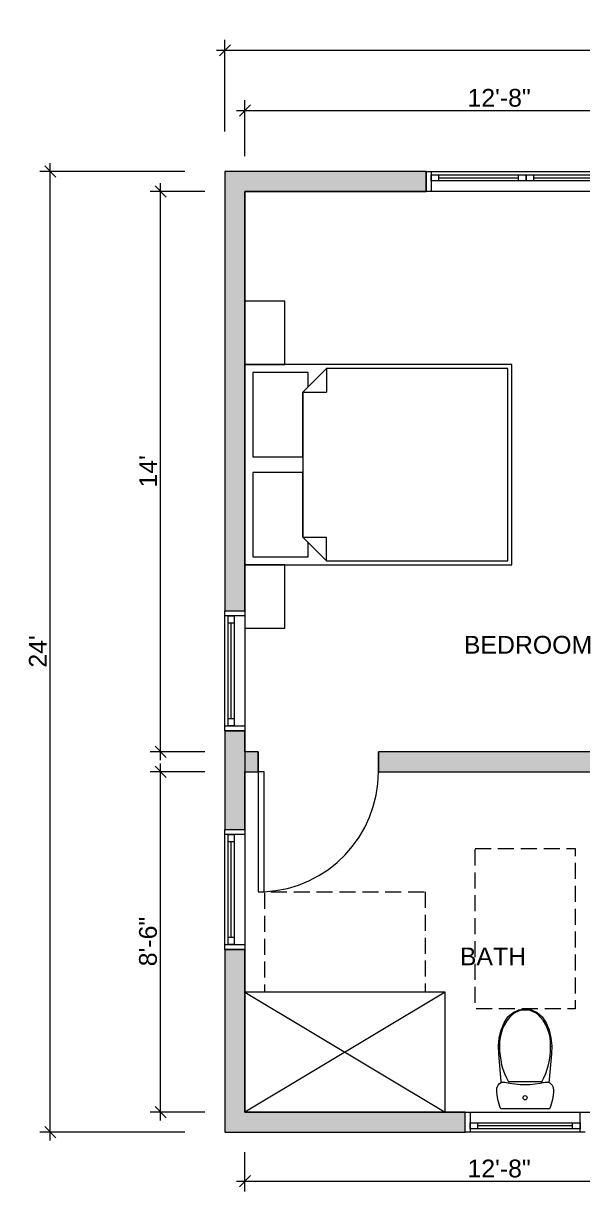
# Model space of a CAD drawing. Header units: inches. Extents: x 294 to 871, y -87 to 273.
# Drawn here: x 293.6 to 461.2, y -77.3 to 272.9 of the extents above; entities that cross this region are included whole.
import ezdxf

# ---------------------------------------------------------------- set-up
doc = ezdxf.new("R2010")
doc.units = ezdxf.units.IN
doc.header["$MEASUREMENT"] = 0
doc.set_wipeout_variables(frame=1)
doc.linetypes.add('Hidden Line', pattern=[6.859843, 4.8, -2.059843])
doc.linetypes.add('Wipeout_Contour', pattern=[39.370079, 0, -39.370079])
for name, color, linetype in [('A-AREA', 7, 'Continuous'), ('A-AREA HATCH', 7, 'Continuous'), ('A-DIMENSIONS', 7, 'Continuous'), ('A-DOOR', 7, 'Continuous'), ('A-FIXTURES _ APPLIANCES', 7, 'Continuous'), ('A-FURNITURE', 7, 'Continuous'), ('A-GLAZ', 7, 'Continuous'), ('A-LINES - ACCESSIBLE', 7, 'Continuous'), ('A-TEXT', 7, 'Continuous'), ('A-WALL', 7, 'Continuous'), ('A-WALL HATCH', 7, 'Continuous')]:
    doc.layers.add(name, color=color, linetype=linetype)
doc.styles.add('GENERATED_STYLE_1', font='arial.ttf')
doc.styles.add('GENERATED_STYLE_2', font='swiss.ttf')
doc.dimstyles.new('GENERATED_STYLE__1', dxfattribs={"dimtxt": 5.333333, "dimasz": 3.166667, "dimexe": 0.18, "dimexo": 12, "dimgap": 0.09, "dimtad": 1, "dimdec": 0, "dimzin": 0, "dimdsep": 46, "dimlunit": 4, "dimtxsty": 'GENERATED_STYLE_1', "dimblk": 'ARROWHEAD_6', "dimblk1": 'ARROWHEAD_6', "dimblk2": 'ARROWHEAD_6', "dimcen": 0.09, "dimclrd": 7, "dimclre": 7, "dimclrt": 7, "dimadec": 0, "dimazin": 0, "dimtfac": 1, "dimtdec": 4, "dimtmove": 0, "dimatfit": 3, "dimfxl": 1, "dimtolj": 1, "dimtzin": 0, "dimarcsym": 0})
doc.dimstyles.new('GENERATED_STYLE__4', dxfattribs={"dimtxt": 5.333333, "dimasz": 3.166667, "dimexe": 0.18, "dimexo": 12, "dimgap": 0.09, "dimtad": 1, "dimtih": 1, "dimtoh": 1, "dimdec": 0, "dimzin": 0, "dimdsep": 46, "dimlunit": 4, "dimtxsty": 'GENERATED_STYLE_1', "dimblk": 'ARROWHEAD_6', "dimblk1": 'ARROWHEAD_6', "dimblk2": 'ARROWHEAD_6', "dimcen": 0.09, "dimclrd": 7, "dimclre": 7, "dimclrt": 7, "dimadec": 0, "dimazin": 0, "dimtfac": 1, "dimtdec": 4, "dimtmove": 0, "dimatfit": 3, "dimfxl": 1, "dimtolj": 1, "dimtzin": 0, "dimarcsym": 0})
doc.dimstyles.new('GENERATED_STYLE__5', dxfattribs={"dimtxt": 5.333333, "dimasz": 3.166667, "dimexe": 0.18, "dimexo": 10.630709, "dimgap": 0.09, "dimtad": 1, "dimtih": 1, "dimtoh": 1, "dimdec": 0, "dimzin": 0, "dimdsep": 46, "dimlunit": 4, "dimtxsty": 'GENERATED_STYLE_1', "dimblk": 'ARROWHEAD_6', "dimblk1": 'ARROWHEAD_6', "dimblk2": 'ARROWHEAD_6', "dimcen": 0.09, "dimclrd": 7, "dimclre": 7, "dimclrt": 7, "dimadec": 0, "dimazin": 0, "dimtfac": 1, "dimtdec": 4, "dimtmove": 0, "dimatfit": 3, "dimfxl": 1, "dimtolj": 1, "dimtzin": 0, "dimarcsym": 0})

# ---------------------------------------------------------------- blocks, each defined once
blk = doc.blocks.new('*D9')
at = {"layer": 'A-DIMENSIONS', "color": 7, "linetype": 'Continuous', "lineweight": 0, "transparency": 16777216}
for p, q in [((336.38, 46.83), (333.05, 50.17)), ((334.72, 48.5), (334.72, 51)), ((348, 48.5), (331.59, 48.5)), ((334.72, -53.5), (334.72, 48.5)), ((333.05, -51.83), (336.38, -55.17)), ((348, -53.5), (331.59, -53.5)), ((334.72, -56), (334.72, -53.5))]:
    blk.add_line(p, q, dxfattribs=at)
at = {"layer": 'A-DIMENSIONS', "color": 7, "lineweight": 0, "transparency": 16777216, "insert": (333.65, -9.77), "char_height": 5.333, "attachment_point": 7, "rotation": 90, "style": 'GENERATED_STYLE_1'}
blk.add_mtext('\\A1;8\'-6"', dxfattribs=at)
blk = doc.blocks.new('ARROWHEAD_6')
at = {"color": 0, "linetype": 'Continuous', "lineweight": 0}
for p, q in [((0, 0), (-1, 0)), ((-0.5, -0.5), (0.5, 0.5))]:
    blk.add_line(p, q, dxfattribs=at)
blk = doc.blocks.new('*D10')
at = {"layer": 'A-DIMENSIONS', "color": 7, "linetype": 'Continuous', "lineweight": 0, "transparency": 16777216}
for p, q in [((355.67, 266.52), (352.33, 263.18)), ((354, 240.5), (354, 267.97)), ((832.33, 263.18), (835.67, 266.52)), ((834, 240.5), (834, 267.97)), ((351.5, 264.85), (354, 264.85)), ((354, 264.85), (834, 264.85)), ((834, 264.85), (836.5, 264.85))]:
    blk.add_line(p, q, dxfattribs=at)
at = {"layer": 'A-DIMENSIONS', "color": 7, "lineweight": 0, "transparency": 16777216, "insert": (589.25, 265.92), "char_height": 5.333, "attachment_point": 7, "style": 'GENERATED_STYLE_1'}
blk.add_mtext("\\A1;40'", dxfattribs=at)
blk = doc.blocks.new('*D11')
at = {"layer": 'A-DIMENSIONS', "color": 7, "linetype": 'Continuous', "lineweight": 0, "transparency": 16777216}
for p, q in [((342, 228.5), (298.5, 228.5)), ((303.29, 226.83), (299.96, 230.17)), ((301.62, 228.5), (301.62, 231)), ((301.62, -59.5), (301.62, 228.5)), ((342, -59.5), (298.5, -59.5)), ((299.96, -57.83), (303.29, -61.17)), ((301.62, -62), (301.62, -59.5))]:
    blk.add_line(p, q, dxfattribs=at)
at = {"layer": 'A-DIMENSIONS', "color": 7, "lineweight": 0, "transparency": 16777216, "insert": (300.56, 79.75), "char_height": 5.333, "attachment_point": 7, "rotation": 90, "style": 'GENERATED_STYLE_1'}
blk.add_mtext("\\A1;24'", dxfattribs=at)
blk = doc.blocks.new('*D12')
at = {"layer": 'A-DIMENSIONS', "color": 7, "linetype": 'Continuous', "lineweight": 0, "transparency": 16777216}
for p, q in [((336.38, 220.83), (333.05, 224.17)), ((334.72, 222.5), (334.72, 225)), ((348, 222.5), (331.59, 222.5)), ((334.72, 54.5), (334.72, 222.5)), ((333.05, 56.17), (336.38, 52.83)), ((348, 54.5), (331.59, 54.5)), ((334.72, 52), (334.72, 54.5))]:
    blk.add_line(p, q, dxfattribs=at)
at = {"layer": 'A-DIMENSIONS', "color": 7, "lineweight": 0, "transparency": 16777216, "insert": (333.65, 133.75), "char_height": 5.333, "attachment_point": 7, "rotation": 90, "style": 'GENERATED_STYLE_1'}
blk.add_mtext("\\A1;14'", dxfattribs=at)
blk = doc.blocks.new('*D14')
at = {"layer": 'A-DIMENSIONS', "color": 7, "linetype": 'Continuous', "lineweight": 0, "transparency": 16777216}
for p, q in [((360, 233.13), (360, 249.92)), ((512, 233.13), (512, 249.92)), ((357.5, 246.79), (360, 246.79)), ((361.67, 248.46), (358.33, 245.13)), ((360, 246.79), (512, 246.79)), ((510.33, 245.13), (513.67, 248.46)), ((512, 246.79), (514.5, 246.79))]:
    blk.add_line(p, q, dxfattribs=at)
at = {"layer": 'A-DIMENSIONS', "color": 7, "lineweight": 0, "transparency": 16777216, "insert": (426.71, 247.86), "char_height": 5.333, "attachment_point": 7, "style": 'GENERATED_STYLE_1'}
blk.add_mtext('\\A1;12\'-8"', dxfattribs=at)
blk = doc.blocks.new('*D16')
at = {"layer": 'A-DIMENSIONS', "color": 7, "linetype": 'Continuous', "lineweight": 0, "transparency": 16777216}
for p, q in [((360, -77.34), (360, -65.5)), ((512, -77.34), (512, -65.5)), ((361.67, -72.55), (358.33, -75.89)), ((510.33, -75.89), (513.67, -72.55)), ((357.5, -74.22), (360, -74.22)), ((360, -74.22), (512, -74.22)), ((512, -74.22), (514.5, -74.22))]:
    blk.add_line(p, q, dxfattribs=at)
at = {"layer": 'A-DIMENSIONS', "color": 7, "lineweight": 0, "transparency": 16777216, "insert": (426.71, -73.15), "char_height": 5.333, "attachment_point": 7, "style": 'GENERATED_STYLE_1'}
blk.add_mtext('\\A1;12\'-8"', dxfattribs=at)

msp = doc.modelspace()

# ---------------------------------------------------------------- linework, layer by layer
at = {"layer": 'A-GLAZ', "color": 7, "linetype": 'Continuous', "lineweight": 0}
for p, q in [((414.3, 228.5), (415.8, 228.5)), ((415.8, 228.5), (444.3, 228.5)), ((415.8, 228.5), (415.8, 225.75)), ((444.3, 228.5), (472.8, 228.5)), ((415.8, 227.5), (418.05, 227.5)), ((415.8, 225.75), (415.8, 227.5)), ((418.05, 225.75), (415.8, 225.75)), ((418.05, 227.5), (418.05, 225.75)), ((418.05, 227.5), (442.05, 227.5)), ((418.05, 226.62), (442.05, 226.62)), ((442.05, 225.75), (418.05, 225.75)), ((442.05, 225.75), (442.05, 227.5)), ((442.05, 227.5), (444.3, 227.5)), ((444.3, 225.75), (442.05, 225.75)), ((444.3, 227.5), (446.55, 227.5)), ((444.3, 225.75), (444.3, 227.5)), ((444.3, 227.5), (444.3, 225.75)), ((446.55, 225.75), (444.3, 225.75)), ((446.55, 227.5), (446.55, 225.75)), ((446.55, 227.5), (470.55, 227.5)), ((446.55, 226.62), (470.55, 226.62)), ((470.55, 225.75), (446.55, 225.75)), ((354, 95.3), (354, 96.8)), ((354, 78.8), (354, 95.3)), ((356.75, 95.3), (354, 95.3)), ((355, 93.05), (355, 95.3)), ((355, 95.3), (356.75, 95.3)), ((356.75, 95.3), (356.75, 93.05)), ((356.75, 93.05), (355, 93.05)), ((355, 64.55), (355, 93.05)), ((355.88, 64.55), (355.88, 93.05)), ((356.75, 93.05), (356.75, 64.55)), ((354, 62.3), (354, 78.8)), ((355, 62.3), (355, 64.55)), ((355, 64.55), (356.75, 64.55)), ((356.75, 64.55), (356.75, 62.3)), ((354, 60.8), (354, 62.3)), ((354, 62.3), (356.75, 62.3)), ((356.75, 62.3), (355, 62.3)), ((354, 29.73), (354, 31.23)), ((354, 13.23), (354, 29.73)), ((356.75, 29.73), (354, 29.73)), ((355, 27.48), (355, 29.73)), ((355, 29.73), (356.75, 29.73)), ((356.75, 29.73), (356.75, 27.48)), ((356.75, 27.48), (355, 27.48)), ((355, -1.02), (355, 27.48)), ((355.88, -1.02), (355.88, 27.48)), ((356.75, 27.48), (356.75, -1.02)), ((354, -3.27), (354, 13.23)), ((354, -4.77), (354, -3.27)), ((354, -3.27), (356.75, -3.27)), ((355, -3.27), (355, -1.02)), ((355, -1.02), (356.75, -1.02)), ((356.75, -3.27), (355, -3.27)), ((356.75, -1.02), (356.75, -3.27)), ((427.49, -59.5), (425.99, -59.5)), ((427.49, -56.75), (427.49, -59.5)), ((427.49, -56.75), (429.74, -56.75)), ((427.49, -58.5), (427.49, -56.75)), ((429.74, -58.5), (427.49, -58.5)), ((443.99, -59.5), (427.49, -59.5)), ((429.74, -56.75), (429.74, -58.5)), ((429.74, -56.75), (458.24, -56.75)), ((458.24, -57.63), (429.74, -57.63)), ((458.24, -58.5), (429.74, -58.5)), ((460.49, -59.5), (443.99, -59.5)), ((458.24, -58.5), (458.24, -56.75)), ((458.24, -56.75), (460.49, -56.75)), ((460.49, -58.5), (458.24, -58.5)), ((460.49, -59.5), (460.49, -56.75)), ((460.49, -56.75), (460.49, -58.5)), ((461.99, -59.5), (460.49, -59.5))]:
    msp.add_line(p, q, dxfattribs=at)
at = {"layer": 'A-WALL', "color": 7, "linetype": 'Continuous', "lineweight": 0, "flags": 128}
for points in [[(354, 228.5), (354, 96.8)], [(414.3, 228.5), (354, 228.5)], [(354, 60.8), (354, 31.23)], [(354, -4.77), (354, -59.5)], [(354, -59.5), (425.99, -59.5)]]:
    msp.add_lwpolyline(points, dxfattribs=at)

# ---------------------------------------------------------------- dimensions: what is measured, and where the dimension line sits
at = {"layer": 'A-DIMENSIONS', "color": 7, "linetype": 'Continuous', "lineweight": 0}
dim = msp.add_linear_dim(base=(834, 264.85), p1=(354, 228.5), p2=(834, 228.5), dimstyle='GENERATED_STYLE__4', dxfattribs=at)
dim.commit()
dim.dimension.update_dxf_attribs({"geometry": '*D10', "text_midpoint": (594.16, 268.58), "dimtype": 160})
dim = msp.add_linear_dim(base=(301.62, 228.5), p1=(354, -59.5), p2=(354, 228.5), angle=90, dimstyle='GENERATED_STYLE__1', dxfattribs=at)
dim.commit()
dim.dimension.update_dxf_attribs({"geometry": '*D11', "text_midpoint": (297.89, 84.66), "dimtype": 160, "text_rotation": 90})

# ---------------------------------------------------------------- wipeouts: each hides what was drawn before it
at = {"color": 254, "linetype": 'Wipeout_Contour', "lineweight": 0, "ltscale": 3678.975126}
msp.add_wipeout([(828, 12.5), (828, 222.5), (360, 222.5), (360, -53.5), (602, -53.5), (602, 12.5)], dxfattribs=at).dxf.layer = 'A-AREA HATCH'

# ---------------------------------------------------------------- next in the draw order: hatches: boundary and pattern name
at = {"layer": 'A-WALL HATCH', "linetype": 'Continuous', "lineweight": 0}
for points in [[(360, 222.5), (354, 228.5), (354, 96.8), (360, 96.8)], [(354, 228.5), (360, 222.5), (414.3, 222.5), (414.3, 228.5)], [(354, 31.23), (360, 31.23), (360, 60.8), (354, 60.8)], [(360, 48.5), (364, 48.5), (364, 54.5), (360, 54.5)], [(512, 54.5), (400, 54.5), (400, 48.5), (512, 48.5)], [(354, -4.77), (354, -59.5), (360, -53.5), (360, -4.77)], [(360, -53.5), (354, -59.5), (425.99, -59.5), (425.99, -53.5)]]:
    msp.add_hatch(color=7, dxfattribs=at).paths.add_polyline_path(points)

# ---------------------------------------------------------------- next in the draw order: linework, layer by layer
at = {"layer": 'A-AREA', "color": 7, "linetype": 'Continuous', "lineweight": 0, "flags": 128}
msp.add_lwpolyline([(360, -17.5), (360, -53.5), (420, -53.5), (420, -17.5)], close=True, dxfattribs=at)
msp.add_lwpolyline([(360, -17.5), (420, -53.5), (420, -17.5), (360, -53.5)], dxfattribs=at)
at = {"layer": 'A-AREA HATCH', "color": 7, "linetype": 'Continuous', "lineweight": 0, "flags": 128}
msp.add_lwpolyline([(828, 12.5), (828, 222.5), (360, 222.5), (360, -53.5), (602, -53.5), (602, 12.5)], close=True, dxfattribs=at)
at = {"layer": 'A-DOOR', "color": 7, "linetype": 'Continuous', "lineweight": 0}
for p, q in [((364, 54.5), (364, 48.5)), ((364, 50.25), (364, 54.5)), ((364, 54.5), (364, 48.5)), ((364, 54.5), (364, 48.5)), ((400, 54.5), (400, 48.5)), ((400, 50.25), (400, 54.5)), ((400, 54.5), (400, 48.5)), ((400, 54.5), (400, 48.5)), ((364, 48.5), (364, 50.25)), ((400, 48.5), (400, 50.25)), ((365.75, 48.5), (364, 48.5)), ((364, 48.5), (364, 12.5)), ((365.75, 12.5), (365.75, 48.5)), ((364, 12.5), (365.75, 12.5))]:
    msp.add_line(p, q, dxfattribs=at)
msp.add_arc((364, 48.5), 36, 272.7863, 0, dxfattribs=at)
at = {"layer": 'A-GLAZ', "color": 7, "linetype": 'Continuous', "lineweight": 0}
for p, q in [((414.3, 222.5), (414.3, 228.5)), ((414.3, 228.5), (414.3, 222.5)), ((414.3, 228.5), (414.3, 222.5)), ((415.8, 225.75), (415.8, 222.5)), ((415.8, 222.5), (414.3, 222.5)), ((444.3, 222.5), (415.8, 222.5)), ((472.8, 222.5), (444.3, 222.5)), ((354, 96.8), (360, 96.8)), ((354, 96.8), (360, 96.8)), ((354, 96.8), (360, 96.8)), ((360, 95.3), (356.75, 95.3)), ((360, 96.8), (360, 95.3)), ((360, 95.3), (360, 78.8)), ((360, 78.8), (360, 62.3)), ((360, 60.8), (354, 60.8)), ((354, 60.8), (360, 60.8)), ((354, 60.8), (360, 60.8)), ((356.75, 62.3), (360, 62.3)), ((360, 62.3), (360, 60.8)), ((354, 31.23), (360, 31.23)), ((354, 31.23), (360, 31.23)), ((354, 31.23), (360, 31.23)), ((360, 29.73), (356.75, 29.73)), ((360, 31.23), (360, 29.73)), ((360, 29.73), (360, 13.23)), ((360, 13.23), (360, -3.27)), ((356.75, -3.27), (360, -3.27)), ((360, -3.27), (360, -4.77)), ((360, -4.77), (354, -4.77)), ((354, -4.77), (360, -4.77)), ((354, -4.77), (360, -4.77)), ((425.99, -53.5), (427.49, -53.5)), ((425.99, -59.5), (425.99, -53.5)), ((425.99, -59.5), (425.99, -53.5)), ((425.99, -59.5), (425.99, -53.5)), ((427.49, -53.5), (443.99, -53.5)), ((427.49, -53.5), (427.49, -56.75)), ((443.99, -53.5), (460.49, -53.5)), ((460.49, -56.75), (460.49, -53.5)), ((460.49, -53.5), (461.99, -53.5))]:
    msp.add_line(p, q, dxfattribs=at)
at = {"layer": 'A-LINES - ACCESSIBLE', "color": 7, "linetype": 'Hidden Line', "lineweight": 0, "flags": 128}
msp.add_lwpolyline([(414, 12.5), (414, -17.5), (366, -17.5), (366, 12.5)], close=True, dxfattribs=at)
at = {"layer": 'A-WALL', "color": 7, "linetype": 'Continuous', "lineweight": 0}
for p, q in [((414.3, 228.5), (414.3, 222.5)), ((354, 96.8), (360, 96.8)), ((354, 60.8), (360, 60.8)), ((364, 54.5), (364, 48.5)), ((400, 54.5), (400, 48.5)), ((354, 31.23), (360, 31.23)), ((354, -4.77), (360, -4.77)), ((425.99, -59.5), (425.99, -53.5))]:
    msp.add_line(p, q, dxfattribs=at)
at = {"layer": 'A-WALL', "color": 7, "linetype": 'Continuous', "lineweight": 0, "flags": 128}
for points in [[(360, 96.8), (360, 222.5)], [(360, 222.5), (414.3, 222.5)], [(360, 54.5), (360, 60.8)], [(364, 54.5), (360, 54.5)], [(512, 54.5), (400, 54.5)], [(360, 48.5), (364, 48.5)], [(360, 31.23), (360, 48.5)], [(400, 48.5), (512, 48.5)], [(360, -53.5), (360, -4.77)], [(425.99, -53.5), (360, -53.5)]]:
    msp.add_lwpolyline(points, dxfattribs=at)

# ---------------------------------------------------------------- next in the draw order: texts
at = {"layer": 'A-TEXT', "color": 7, "linetype": 'Continuous', "lineweight": 0, "attachment_point": 5, "style": 'GENERATED_STYLE_2'}
for s, insert, char_height in [('\\A1;BEDROOM', (444.87, 86.57), 5.3333), ('\\A1;BATH', (434.36, -6.83), 5.333)]:
    msp.add_mtext(s, dxfattribs=dict(at, insert=insert, char_height=char_height))

# ---------------------------------------------------------------- next in the draw order: dimensions: what is measured, and where the dimension line sits
at = {"layer": 'A-DIMENSIONS', "color": 7, "linetype": 'Continuous', "lineweight": 0}
dim = msp.add_linear_dim(base=(512, 246.79), p1=(360, 222.5), p2=(512, 222.5), dimstyle='GENERATED_STYLE__5', dxfattribs=at)
dim.commit()
dim.dimension.update_dxf_attribs({"geometry": '*D14', "text_midpoint": (436.65, 250.53), "dimtype": 160})
for base, p1, p2, picture, middle in [((334.72, 222.5), (360, 54.5), (360, 222.5), '*D12', (330.98, 138.66)), ((334.72, 48.5), (360, -53.5), (360, 48.5), '*D9', (330.98, -1.86))]:
    dim = msp.add_linear_dim(base=base, p1=p1, p2=p2, angle=90, dimstyle='GENERATED_STYLE__1', dxfattribs=at)
    dim.commit()
    dim.dimension.update_dxf_attribs({"geometry": picture, "text_midpoint": middle, "dimtype": 160, "text_rotation": 90})

# ---------------------------------------------------------------- next in the draw order: wipeouts: each hides what was drawn before it
at = {"color": 254, "linetype": 'Wipeout_Contour', "lineweight": 0, "ltscale": 8457.414564}
msp.add_wipeout([(436.25, -31.25), (436.82, -28.91), (437.69, -26.71), (438.86, -24.97), (440.37, -23.63), (442.12, -22.79), (443.99, -22.5), (445.87, -22.79), (447.62, -23.63), (449.13, -24.97), (450.3, -26.71), (451.17, -28.91), (451.74, -31.25), (451.99, -33.65), (451.92, -36.08), (450.44, -52.5), (437.55, -52.5), (436.07, -36.08), (436, -33.65)], dxfattribs=at).dxf.layer = 'A-FIXTURES _ APPLIANCES'
at = {"color": 254, "linetype": 'Wipeout_Contour', "lineweight": 0, "ltscale": 1700.509163}
msp.add_wipeout([(440, 110.62), (440, 170.62), (360, 170.62), (360, 110.62)], dxfattribs=at).dxf.layer = 'A-FURNITURE'

# ---------------------------------------------------------------- next in the draw order: linework, layer by layer
at = {"layer": 'A-FIXTURES _ APPLIANCES', "color": 7, "linetype": 'Continuous', "lineweight": 0}
for p, q in [((438.86, -24.97), (440.37, -23.63)), ((440.37, -23.63), (442.12, -22.79)), ((442.12, -22.79), (443.99, -22.5)), ((443.99, -22.5), (445.87, -22.79)), ((443.99, -22.9), (443.99, -22.9)), ((445.87, -22.79), (447.62, -23.63)), ((447.62, -23.63), (449.13, -24.97)), ((447.7, -24.16), (447.7, -24.16)), ((436.82, -28.91), (437.69, -26.71)), ((437.69, -26.71), (438.86, -24.97)), ((449.13, -24.97), (450.3, -26.71)), ((450.3, -26.71), (451.17, -28.91)), ((436, -33.65), (436.25, -31.25)), ((436.25, -31.25), (436.82, -28.91)), ((451.17, -28.91), (451.74, -31.25)), ((451.74, -31.25), (451.99, -33.65)), ((436.07, -36.08), (436, -33.65)), ((451.99, -33.65), (451.92, -36.08)), ((437.55, -52.5), (436.07, -36.08)), ((451.92, -36.08), (450.44, -52.5)), ((443.99, -44.39), (439.01, -44.39)), ((448.97, -44.39), (443.99, -44.39)), ((450.44, -52.5), (437.55, -52.5))]:
    msp.add_line(p, q, dxfattribs=at)
for centre, major_axis, start_param, end_param in [((448.08, -33.17), (0, 12.05), 0.725939, 1.626528), ((444.03, -29.4), (0, 6.5), 0.005861, 0.632505), ((443.96, -29.4), (0, 6.5), 5.650681, 6.277324), ((439.9, -33.17), (0, 12.05), 4.656658, 5.557246), ((455.79, -34.32), (0, 19.95), 1.547181, 2.100201), ((432.2, -34.32), (0, 19.95), 4.182984, 4.736005)]:
    msp.add_ellipse(centre, major_axis=major_axis, ratio=0.97463, start_param=start_param, end_param=end_param, dxfattribs=at)
for p in [(440.29, -24.16), (436.36, -33.84), (451.63, -33.84), (448.97, -44.39)]:
    msp.add_point(p, dxfattribs=at)
at = {"layer": 'A-LINES - ACCESSIBLE', "color": 7, "linetype": 'Hidden Line', "lineweight": 0, "flags": 128}
msp.add_lwpolyline([(428.99, 25.5), (458.99, 25.5), (458.99, -22.5), (428.99, -22.5)], close=True, dxfattribs=at)

# ---------------------------------------------------------------- next in the draw order: wipeouts: each hides what was drawn before it
at = {"color": 254, "linetype": 'Wipeout_Contour', "lineweight": 0, "ltscale": 1632.041386}
msp.add_wipeout([(360, 170.62), (372, 170.62), (372, 189.62), (360, 189.62)], dxfattribs=at).dxf.layer = 'A-FURNITURE'
at = {"color": 254, "linetype": 'Wipeout_Contour', "lineweight": 0, "ltscale": 2430.228537}
msp.add_wipeout([(377.32, 162.35), (378.9, 163.93), (378.9, 168.26), (362.36, 168.26), (362.36, 142.98), (377.32, 142.98)], dxfattribs=at).dxf.layer = 'A-FURNITURE'
at = {"color": 254, "linetype": 'Wipeout_Contour', "lineweight": 0, "ltscale": 2355.929586}
msp.add_wipeout([(377.32, 138.26), (362.36, 138.26), (362.36, 112.98), (378.9, 112.98), (378.9, 117.31), (377.32, 118.89)], dxfattribs=at).dxf.layer = 'A-FURNITURE'
at = {"color": 254, "linetype": 'Wipeout_Contour', "lineweight": 0, "ltscale": 1519.282102}
msp.add_wipeout([(360, 91.62), (372, 91.62), (372, 110.62), (360, 110.62)], dxfattribs=at).dxf.layer = 'A-FURNITURE'

# ---------------------------------------------------------------- next in the draw order: linework, layer by layer
at = {"layer": 'A-FURNITURE', "color": 7, "linetype": 'Continuous', "lineweight": 0}
for p, q in [((372, 189.62), (360, 189.62)), ((360, 189.62), (360, 170.62)), ((372, 170.62), (372, 189.62)), ((360, 170.62), (372, 170.62)), ((360, 170.62), (360, 110.62)), ((378.9, 168.26), (362.36, 168.26)), ((362.36, 168.26), (362.36, 142.98)), ((378.9, 163.93), (378.9, 168.26)), ((377.32, 162.35), (378.9, 163.93)), ((377.32, 142.98), (377.32, 162.35)), ((362.36, 142.98), (377.32, 142.98)), ((377.32, 138.26), (362.36, 138.26)), ((362.36, 138.26), (362.36, 112.98)), ((377.32, 118.89), (377.32, 138.26)), ((378.9, 117.31), (377.32, 118.89)), ((378.9, 112.98), (378.9, 117.31)), ((362.36, 112.98), (378.9, 112.98)), ((372, 110.62), (360, 110.62)), ((360, 110.62), (360, 91.62)), ((372, 91.62), (372, 110.62)), ((360, 91.62), (372, 91.62))]:
    msp.add_line(p, q, dxfattribs=at)

# ---------------------------------------------------------------- next in the draw order: wipeouts: each hides what was drawn before it
at = {"color": 254, "linetype": 'Wipeout_Contour', "lineweight": 0, "ltscale": 18305.656366}
msp.add_wipeout([(436.7, -52.5), (436.42, -51.83), (436.18, -51.15), (435.97, -50.45), (435.8, -49.74), (435.67, -49.02), (435.57, -48.29), (435.51, -47.56), (435.49, -46.82), (435.54, -46.31), (435.69, -45.83), (435.93, -45.39), (436.25, -45.02), (436.63, -44.75), (437.05, -44.57), (437.5, -44.5), (437.96, -44.55), (439.45, -44.85), (440.96, -45.06), (442.47, -45.19), (443.99, -45.23), (445.51, -45.19), (447.03, -45.06), (448.54, -44.85), (450.03, -44.55), (450.48, -44.5), (450.93, -44.57), (451.36, -44.75), (451.74, -45.02), (452.06, -45.39), (452.3, -45.83), (452.44, -46.31), (452.49, -46.82), (452.47, -47.56), (452.42, -48.29), (452.32, -49.02), (452.19, -49.74), (452.02, -50.45), (451.81, -51.15), (451.57, -51.83), (451.29, -52.5)], dxfattribs=at).dxf.layer = 'A-FIXTURES _ APPLIANCES'

# ---------------------------------------------------------------- next in the draw order: linework, layer by layer
at = {"layer": 'A-FIXTURES _ APPLIANCES', "color": 7, "linetype": 'Continuous', "lineweight": 0}
for p, q in [((435.69, -45.83), (435.93, -45.39)), ((435.93, -45.39), (436.25, -45.02)), ((436.25, -45.02), (436.63, -44.75)), ((436.63, -44.75), (437.05, -44.57)), ((437.05, -44.57), (437.5, -44.5)), ((437.5, -44.5), (437.96, -44.55)), ((437.96, -44.55), (439.45, -44.85)), ((439.45, -44.85), (440.96, -45.06)), ((440.96, -45.06), (442.47, -45.19)), ((442.47, -45.19), (443.99, -45.23)), ((443.99, -45.23), (445.51, -45.19)), ((445.51, -45.19), (447.03, -45.06)), ((447.03, -45.06), (448.54, -44.85)), ((448.54, -44.85), (450.03, -44.55)), ((450.03, -44.55), (450.48, -44.5)), ((450.48, -44.5), (450.93, -44.57)), ((450.93, -44.57), (451.36, -44.75)), ((451.36, -44.75), (451.74, -45.02)), ((451.74, -45.02), (452.06, -45.39)), ((452.06, -45.39), (452.3, -45.83)), ((435.49, -46.82), (435.54, -46.31)), ((435.51, -47.56), (435.49, -46.82)), ((435.57, -48.29), (435.51, -47.56)), ((435.54, -46.31), (435.69, -45.83)), ((435.67, -49.02), (435.57, -48.29)), ((435.8, -49.74), (435.67, -49.02)), ((452.32, -49.02), (452.19, -49.74)), ((452.3, -45.83), (452.44, -46.31)), ((452.42, -48.29), (452.32, -49.02)), ((452.47, -47.56), (452.42, -48.29)), ((452.44, -46.31), (452.49, -46.82)), ((452.49, -46.82), (452.47, -47.56)), ((435.97, -50.45), (435.8, -49.74)), ((436.18, -51.15), (435.97, -50.45)), ((436.42, -51.83), (436.18, -51.15)), ((436.7, -52.5), (436.42, -51.83)), ((451.29, -52.5), (436.7, -52.5)), ((451.57, -51.83), (451.29, -52.5)), ((451.81, -51.15), (451.57, -51.83)), ((452.02, -50.45), (451.81, -51.15)), ((452.19, -49.74), (452.02, -50.45))]:
    msp.add_line(p, q, dxfattribs=at)
msp.add_ellipse((443.99, -49.19), major_axis=(0, 0.663), ratio=0.88444, dxfattribs=at)

# ---------------------------------------------------------------- next in the draw order: dimensions: what is measured, and where the dimension line sits
at = {"layer": 'A-DIMENSIONS', "color": 7, "linetype": 'Continuous', "lineweight": 0}
dim = msp.add_linear_dim(base=(512, -74.22), p1=(360, -53.5), p2=(512, -53.5), dimstyle='GENERATED_STYLE__4', dxfattribs=at)
dim.commit()
dim.dimension.update_dxf_attribs({"geometry": '*D16', "text_midpoint": (436.65, -70.49), "dimtype": 160})

# ---------------------------------------------------------------- next in the draw order: wipeouts: each hides what was drawn before it
at = {"color": 254, "linetype": 'Wipeout_Contour', "lineweight": 0, "ltscale": 2165.124942}
msp.add_wipeout([(438.82, 140.62), (438.82, 169.44), (384.41, 169.44), (377.32, 162.35), (377.32, 140.62)], dxfattribs=at).dxf.layer = 'A-FURNITURE'

# ---------------------------------------------------------------- next in the draw order: linework, layer by layer
at = {"layer": 'A-FURNITURE', "color": 7, "linetype": 'Continuous', "lineweight": 0}
for p, q in [((440, 170.62), (360, 170.62)), ((384.41, 169.44), (377.32, 162.35)), ((438.82, 169.44), (384.41, 169.44)), ((384.41, 169.44), (384.41, 162.35)), ((377.32, 162.35), (384.41, 162.35))]:
    msp.add_line(p, q, dxfattribs=at)

# ---------------------------------------------------------------- next in the draw order: wipeouts: each hides what was drawn before it
at = {"color": 254, "linetype": 'Wipeout_Contour', "lineweight": 0, "ltscale": 2112.501029}
msp.add_wipeout([(438.82, 140.62), (377.32, 140.62), (377.32, 118.89), (384.41, 111.8), (438.82, 111.8)], dxfattribs=at).dxf.layer = 'A-FURNITURE'

# ---------------------------------------------------------------- next in the draw order: linework, layer by layer
at = {"layer": 'A-FURNITURE', "color": 7, "linetype": 'Continuous', "lineweight": 0}
for p, q in [((438.82, 140.62), (438.82, 169.44)), ((440, 110.62), (440, 170.62)), ((377.32, 162.35), (377.32, 140.62)), ((377.32, 140.62), (377.32, 118.89)), ((438.82, 111.8), (438.82, 140.62)), ((377.32, 118.89), (384.41, 111.8)), ((377.32, 118.89), (384.41, 118.89)), ((384.41, 111.8), (384.41, 118.89)), ((360, 110.62), (440, 110.62)), ((384.41, 111.8), (438.82, 111.8))]:
    msp.add_line(p, q, dxfattribs=at)

doc.saveas('drawing.dxf')
